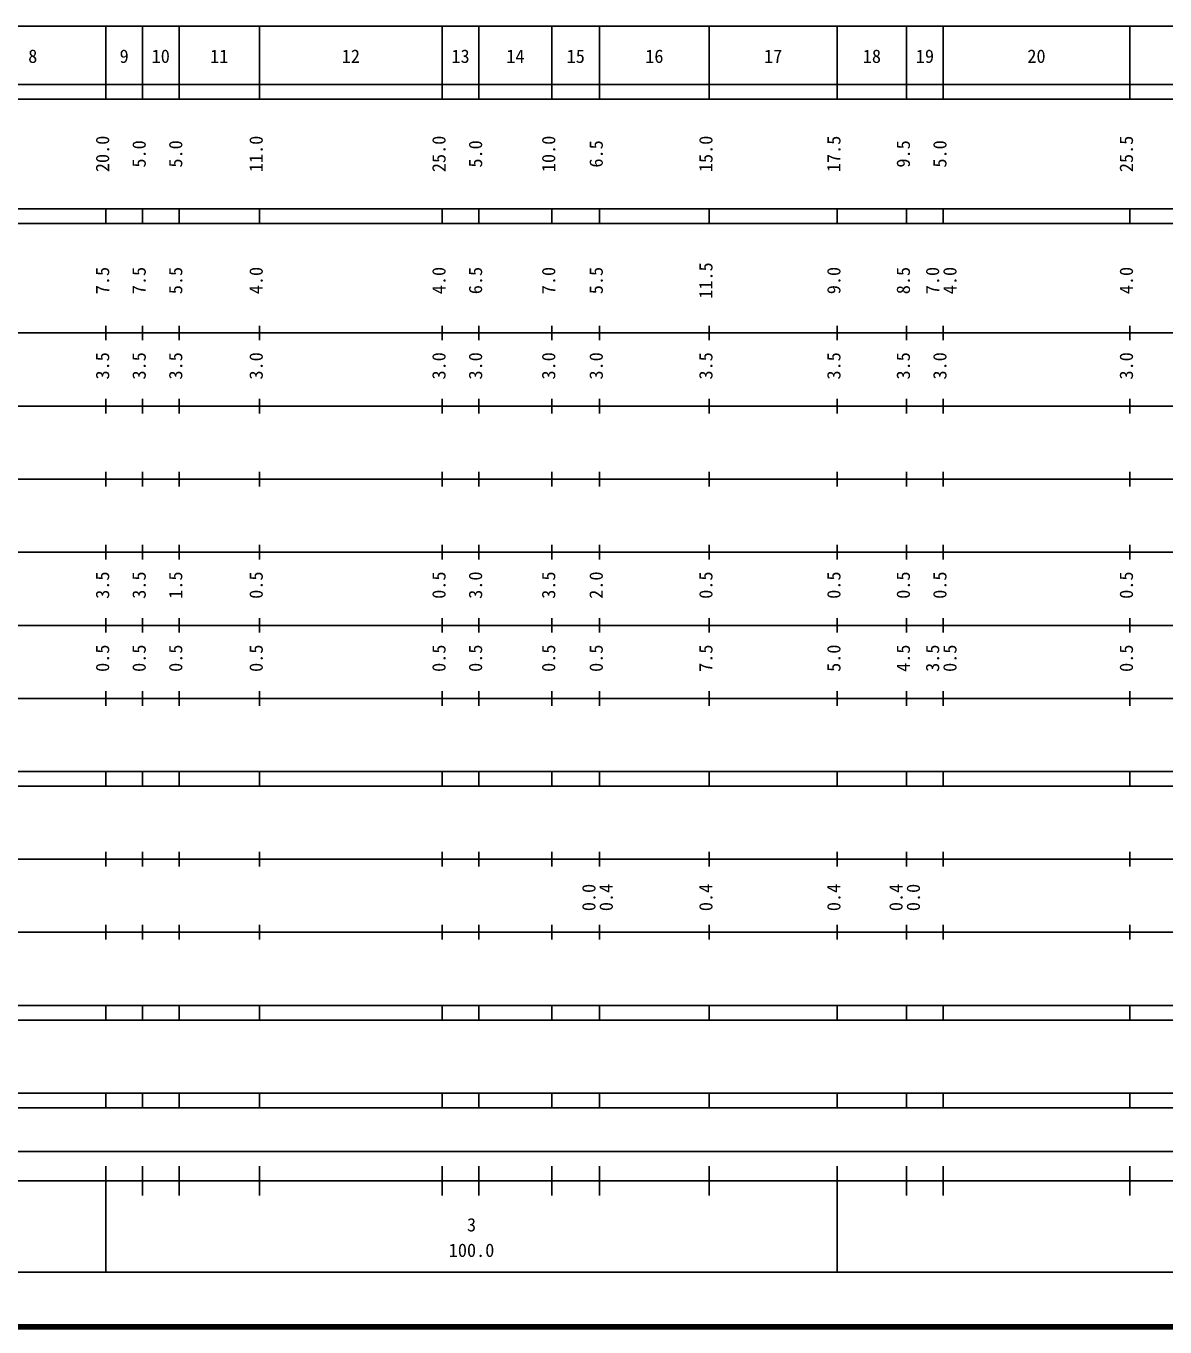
# Model space of a CAD drawing. Units: millimetres on the paper, enlarged 1000 times. Extents: x 40000 to 680000, y 20000 to 380000.
# Drawn here: x 257080 to 412824, y 20000 to 198000 of the extents above; entities that cross this region are included whole.
import ezdxf
from ezdxf.enums import TextEntityAlignment as Align

# ---------------------------------------------------------------- set-up
doc = ezdxf.new("R2010")
doc.units = ezdxf.units.MM
doc.header["$LTSCALE"] = 1000
doc.layers.add('M-TTL', color=2, linetype='Continuous', lineweight=140)
doc.layers.add('M-TTL-BAND', color=7, linetype='Continuous', lineweight=25)
doc.styles.add('ＭＳ ゴシック', font='')
doc.styles.get('ＭＳ ゴシック').set_extended_font_data('MS Gothic')

msp = doc.modelspace()

# ---------------------------------------------------------------- linework, layer by layer
at = {"layer": 'M-TTL'}
msp.add_line((40000, 20000), (680000, 20000), dxfattribs=at)
at = {"layer": 'M-TTL-BAND'}
for p, q in [((68000, 198000), (579000, 198000)), ((268000, 188000), (268000, 198000)), ((273000, 188000), (273000, 198000)), ((278000, 188000), (278000, 198000)), ((289000, 188000), (289000, 198000)), ((314000, 188000), (314000, 198000)), ((319000, 188000), (319000, 198000)), ((329000, 188000), (329000, 198000)), ((335500, 188000), (335500, 198000)), ((350500, 188000), (350500, 198000)), ((368000, 188000), (368000, 198000)), ((377500, 188000), (377500, 198000)), ((382500, 188000), (382500, 198000)), ((408000, 188000), (408000, 198000)), ((40000, 190000), (579000, 190000)), ((40000, 188000), (579000, 188000)), ((40000, 173000), (579000, 173000)), ((268000, 171000), (268000, 173000)), ((273000, 171000), (273000, 173000)), ((278000, 171000), (278000, 173000)), ((289000, 171000), (289000, 173000)), ((314000, 171000), (314000, 173000)), ((319000, 171000), (319000, 173000)), ((329000, 171000), (329000, 173000)), ((335500, 171000), (335500, 173000)), ((350500, 171000), (350500, 173000)), ((368000, 171000), (368000, 173000)), ((377500, 171000), (377500, 173000)), ((382500, 171000), (382500, 173000)), ((408000, 171000), (408000, 173000)), ((40000, 171000), (579000, 171000)), ((268000, 155000), (268000, 157000)), ((273000, 155000), (273000, 157000)), ((278000, 155000), (278000, 157000)), ((289000, 155000), (289000, 157000)), ((314000, 155000), (314000, 157000)), ((319000, 155000), (319000, 157000)), ((329000, 155000), (329000, 157000)), ((335500, 155000), (335500, 157000)), ((350500, 155000), (350500, 157000)), ((368000, 155000), (368000, 157000)), ((377500, 155000), (377500, 157000)), ((382500, 155000), (382500, 157000)), ((408000, 155000), (408000, 157000)), ((40000, 156000), (579000, 156000)), ((46000, 146000), (579000, 146000)), ((268000, 145000), (268000, 147000)), ((273000, 145000), (273000, 147000)), ((278000, 145000), (278000, 147000)), ((289000, 145000), (289000, 147000)), ((314000, 145000), (314000, 147000)), ((319000, 145000), (319000, 147000)), ((329000, 145000), (329000, 147000)), ((335500, 145000), (335500, 147000)), ((350500, 145000), (350500, 147000)), ((368000, 145000), (368000, 147000)), ((377500, 145000), (377500, 147000)), ((382500, 145000), (382500, 147000)), ((408000, 145000), (408000, 147000)), ((52000, 136000), (579000, 136000)), ((268000, 135000), (268000, 137000)), ((273000, 135000), (273000, 137000)), ((278000, 135000), (278000, 137000)), ((289000, 135000), (289000, 137000)), ((314000, 135000), (314000, 137000)), ((319000, 135000), (319000, 137000)), ((329000, 135000), (329000, 137000)), ((335500, 135000), (335500, 137000)), ((350500, 135000), (350500, 137000)), ((368000, 135000), (368000, 137000)), ((377500, 135000), (377500, 137000)), ((382500, 135000), (382500, 137000)), ((408000, 135000), (408000, 137000)), ((268000, 125000), (268000, 127000)), ((273000, 125000), (273000, 127000)), ((278000, 125000), (278000, 127000)), ((289000, 125000), (289000, 127000)), ((314000, 125000), (314000, 127000)), ((319000, 125000), (319000, 127000)), ((329000, 125000), (329000, 127000)), ((335500, 125000), (335500, 127000)), ((350500, 125000), (350500, 127000)), ((368000, 125000), (368000, 127000)), ((377500, 125000), (377500, 127000)), ((382500, 125000), (382500, 127000)), ((408000, 125000), (408000, 127000)), ((46000, 126000), (579000, 126000)), ((52000, 116000), (579000, 116000)), ((268000, 115000), (268000, 117000)), ((273000, 115000), (273000, 117000)), ((278000, 115000), (278000, 117000)), ((289000, 115000), (289000, 117000)), ((314000, 115000), (314000, 117000)), ((319000, 115000), (319000, 117000)), ((329000, 115000), (329000, 117000)), ((335500, 115000), (335500, 117000)), ((350500, 115000), (350500, 117000)), ((368000, 115000), (368000, 117000)), ((377500, 115000), (377500, 117000)), ((382500, 115000), (382500, 117000)), ((408000, 115000), (408000, 117000)), ((268000, 105000), (268000, 107000)), ((273000, 105000), (273000, 107000)), ((278000, 105000), (278000, 107000)), ((289000, 105000), (289000, 107000)), ((314000, 105000), (314000, 107000)), ((319000, 105000), (319000, 107000)), ((329000, 105000), (329000, 107000)), ((335500, 105000), (335500, 107000)), ((350500, 105000), (350500, 107000)), ((368000, 105000), (368000, 107000)), ((377500, 105000), (377500, 107000)), ((382500, 105000), (382500, 107000)), ((408000, 105000), (408000, 107000)), ((46000, 106000), (579000, 106000)), ((40000, 96000), (579000, 96000)), ((268000, 94000), (268000, 96000)), ((273000, 94000), (273000, 96000)), ((278000, 94000), (278000, 96000)), ((289000, 94000), (289000, 96000)), ((314000, 94000), (314000, 96000)), ((319000, 94000), (319000, 96000)), ((329000, 94000), (329000, 96000)), ((335500, 94000), (335500, 96000)), ((350500, 94000), (350500, 96000)), ((368000, 94000), (368000, 96000)), ((377500, 94000), (377500, 96000)), ((382500, 94000), (382500, 96000)), ((408000, 94000), (408000, 96000)), ((40000, 94000), (579000, 94000)), ((49000, 84000), (579000, 84000)), ((268000, 83000), (268000, 85000)), ((273000, 83000), (273000, 85000)), ((278000, 83000), (278000, 85000)), ((289000, 83000), (289000, 85000)), ((314000, 83000), (314000, 85000)), ((319000, 83000), (319000, 85000)), ((329000, 83000), (329000, 85000)), ((335500, 83000), (335500, 85000)), ((350500, 83000), (350500, 85000)), ((368000, 83000), (368000, 85000)), ((377500, 83000), (377500, 85000)), ((382500, 83000), (382500, 85000)), ((408000, 83000), (408000, 85000)), ((268000, 73000), (268000, 75000)), ((273000, 73000), (273000, 75000)), ((278000, 73000), (278000, 75000)), ((289000, 73000), (289000, 75000)), ((314000, 73000), (314000, 75000)), ((319000, 73000), (319000, 75000)), ((329000, 73000), (329000, 75000)), ((335500, 73000), (335500, 75000)), ((350500, 73000), (350500, 75000)), ((368000, 73000), (368000, 75000)), ((377500, 73000), (377500, 75000)), ((382500, 73000), (382500, 75000)), ((408000, 73000), (408000, 75000)), ((40000, 74000), (579000, 74000)), ((40000, 64000), (579000, 64000)), ((268000, 62000), (268000, 64000)), ((273000, 62000), (273000, 64000)), ((278000, 62000), (278000, 64000)), ((289000, 62000), (289000, 64000)), ((314000, 62000), (314000, 64000)), ((319000, 62000), (319000, 64000)), ((329000, 62000), (329000, 64000)), ((335500, 62000), (335500, 64000)), ((350500, 62000), (350500, 64000)), ((368000, 62000), (368000, 64000)), ((377500, 62000), (377500, 64000)), ((382500, 62000), (382500, 64000)), ((408000, 62000), (408000, 64000)), ((40000, 62000), (579000, 62000)), ((40000, 52000), (579000, 52000)), ((268000, 50000), (268000, 52000)), ((273000, 50000), (273000, 52000)), ((278000, 50000), (278000, 52000)), ((289000, 50000), (289000, 52000)), ((314000, 50000), (314000, 52000)), ((319000, 50000), (319000, 52000)), ((329000, 50000), (329000, 52000)), ((335500, 50000), (335500, 52000)), ((350500, 50000), (350500, 52000)), ((368000, 50000), (368000, 52000)), ((377500, 50000), (377500, 52000)), ((382500, 50000), (382500, 52000)), ((408000, 50000), (408000, 52000)), ((40000, 50000), (579000, 50000)), ((71000, 44000), (565000, 44000)), ((268000, 27500), (268000, 42000)), ((273000, 38000), (273000, 42000)), ((278000, 38000), (278000, 42000)), ((289000, 38000), (289000, 42000)), ((314000, 38000), (314000, 42000)), ((319000, 38000), (319000, 42000)), ((329000, 38000), (329000, 42000)), ((335500, 38000), (335500, 42000)), ((350500, 38000), (350500, 42000)), ((368000, 27500), (368000, 42000)), ((377500, 38000), (377500, 42000)), ((382500, 38000), (382500, 42000)), ((408000, 38000), (408000, 42000)), ((40000, 40000), (579000, 40000)), ((68000, 27500), (579000, 27500))]:
    msp.add_line(p, q, dxfattribs=at)

# ---------------------------------------------------------------- texts
at = {"layer": 'M-TTL-BAND', "style": 'ＭＳ ゴシック'}
for s, p in [('8', (258000, 192405)), ('9', (270500, 192405)), ('10', (275500, 192405)), ('11', (283500, 192405)), ('12', (301500, 192405)), ('13', (316500, 192405)), ('14', (324000, 192405)), ('15', (332250, 192405)), ('16', (343000, 192405)), ('17', (359250, 192405)), ('18', (372750, 192405)), ('19', (380000, 192405)), ('20', (395250, 192405)), ('3', (318000, 32523)), ('100.0', (318000, 29033))]:
    msp.add_text(s, height=1833, dxfattribs=at).set_placement(p, align=Align.BOTTOM_CENTER)
for s, p in [('20.0', (269000, 180500)), ('5.0', (274000, 180500)), ('5.0', (279000, 180500)), ('11.0', (290000, 180500)), ('25.0', (315000, 180500)), ('5.0', (320000, 180500)), ('10.0', (330000, 180500)), ('6.5', (336500, 180500)), ('15.0', (351500, 180500)), ('17.5', (369000, 180500)), ('9.5', (378500, 180500)), ('5.0', (383500, 180500)), ('25.5', (409000, 180500)), ('7.5', (269000, 163174)), ('7.5', (274000, 163174)), ('5.5', (279000, 163174)), ('4.0', (290000, 163174)), ('4.0', (315000, 163174)), ('6.5', (320000, 163174)), ('7.0', (330000, 163174)), ('5.5', (336500, 163174)), ('11.5', (351500, 163174)), ('9.0', (369000, 163174)), ('8.5', (378500, 163174)), ('7.0', (382500, 163174)), ('4.0', (384870, 163174)), ('4.0', (409000, 163174)), ('3.5', (269000, 151500)), ('3.5', (274000, 151500)), ('3.5', (279000, 151500)), ('3.0', (290000, 151500)), ('3.0', (315000, 151500)), ('3.0', (320000, 151500)), ('3.0', (330000, 151500)), ('3.0', (336500, 151500)), ('3.5', (351500, 151500)), ('3.5', (369000, 151500)), ('3.5', (378500, 151500)), ('3.0', (383500, 151500)), ('3.0', (409000, 151500)), ('3.5', (269000, 121500)), ('3.5', (274000, 121500)), ('1.5', (279000, 121500)), ('0.5', (290000, 121500)), ('0.5', (315000, 121500)), ('3.0', (320000, 121500)), ('3.5', (330000, 121500)), ('2.0', (336500, 121500)), ('0.5', (351500, 121500)), ('0.5', (369000, 121500)), ('0.5', (378500, 121500)), ('0.5', (383500, 121500)), ('0.5', (409000, 121500)), ('0.5', (269000, 111500)), ('0.5', (274000, 111500)), ('0.5', (279000, 111500)), ('0.5', (290000, 111500)), ('0.5', (315000, 111500)), ('0.5', (320000, 111500)), ('0.5', (330000, 111500)), ('0.5', (336500, 111500)), ('7.5', (351500, 111500)), ('5.0', (369000, 111500)), ('4.5', (378500, 111500)), ('3.5', (382500, 111500)), ('0.5', (384870, 111500)), ('0.5', (409000, 111500)), ('0.0', (335500, 78764)), ('0.4', (337870, 78764)), ('0.4', (351500, 78764)), ('0.4', (369000, 78764)), ('0.4', (377500, 78764)), ('0.0', (379870, 78764))]:
    msp.add_text(s, height=1833, rotation=90, dxfattribs=at).set_placement(p, align=Align.BOTTOM_CENTER)

doc.saveas('drawing.dxf')
